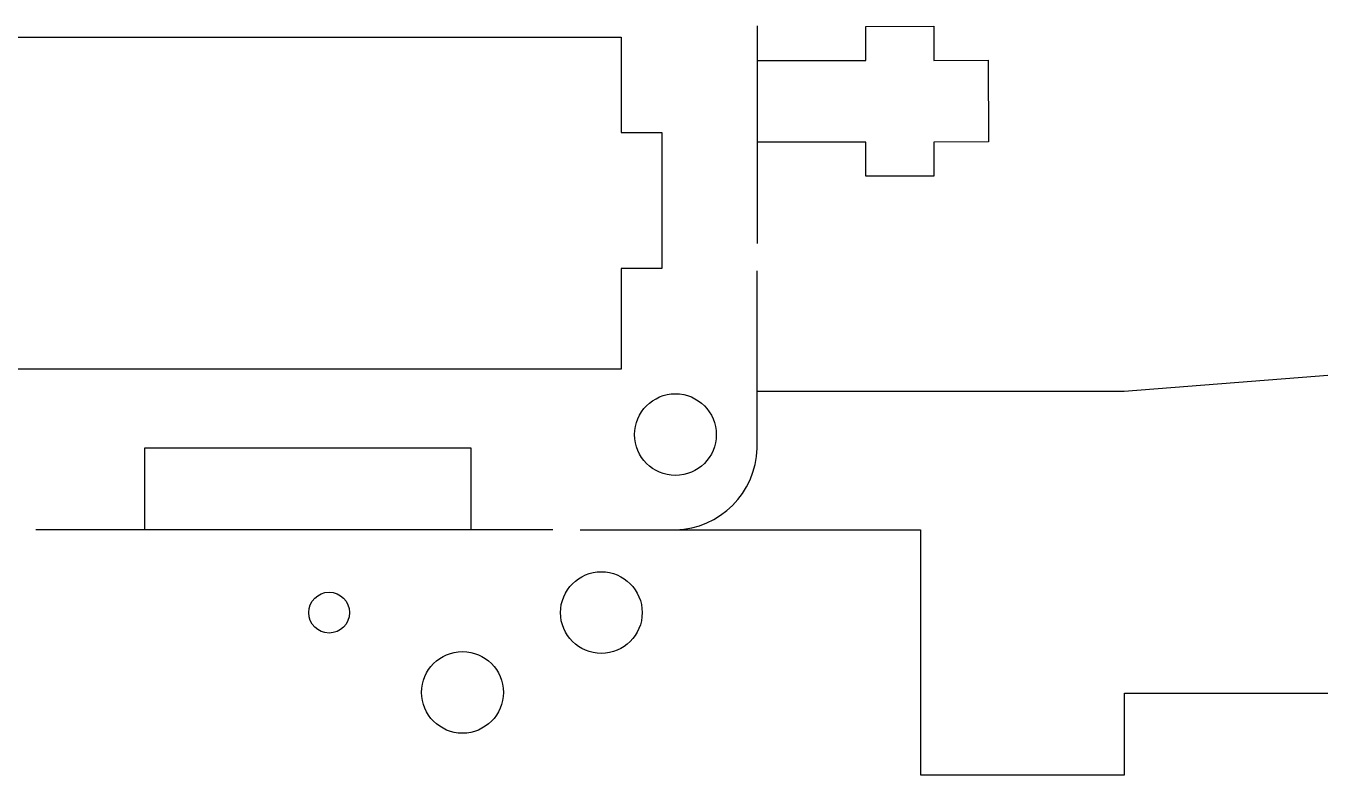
# Model space of a CAD drawing. Header units: millimetres. Extents: x 0 to 300, y 0 to 160.
# Drawn here: x 183.14 to 230.68, y 54.94 to 82.5 of the extents above; entities that cross this region are included whole.
import ezdxf

# ---------------------------------------------------------------- set-up
doc = ezdxf.new("R2010")
doc.units = ezdxf.units.MM
doc.header["$MEASUREMENT"] = 0
doc.layers.add('Layer 1', color=1, linetype='Continuous', true_color=0xff0000)

msp = doc.modelspace()

# ---------------------------------------------------------------- linework, layer by layer
at = {"layer": 'Layer 1'}
for p, q in [((210, 82.5), (210, 74.5)), ((202.5, 63.987), (183.5, 63.987))]:
    msp.add_line(p, q, dxfattribs=at)
for points in [[(209.998, 81.229), (213.998, 81.232), (213.997, 82.482), (216.489, 82.484), (216.49, 81.234), (218.49, 81.236), (218.493, 78.236), (216.493, 78.234), (216.494, 76.984), (213.994, 76.982), (213.993, 78.232), (210, 78.229)], [(199.5, 63.987), (199.5, 66.987), (187.5, 66.987), (187.5, 63.987)], [(203.5, 63.987), (215.999, 63.987), (215.999, 54.987), (223.499, 54.987), (223.499, 57.987), (233.499, 57.987), (233.499, 54.987), (244.499, 54.987), (244.499, 50.987), (243.199, 50.987), (243.199, 48.487), (244.499, 48.487), (244.499, 46.987), (247.499, 46.987), (247.499, 48.487), (248.799, 48.487), (248.799, 50.987), (247.499, 50.987), (247.499, 54.987), (258.499, 54.987), (258.499, 57.987)]]:
    msp.add_lwpolyline(points, dxfattribs=at)
msp.add_lwpolyline([(205, 78.589), (206.5, 78.589), (206.5, 73.589), (205, 73.589), (205, 69.889), (182.2, 69.889), (182.2, 82.089), (205, 82.089)], close=True, dxfattribs=at)
for points in [[(210, 69.08), (223.488, 69.08), (237.518, 70.179, 0.338538), (243.031, 76.055, 0.165469), (241.85, 79.735)], [(207, 63.987, 0.398956), (210, 66.982), (210, 73.5)]]:
    msp.add_lwpolyline(points, format="xyb", dxfattribs=at)
for centre, radius in [((207, 67.486), 1.5), ((204.277, 60.947), 1.5), ((194.277, 60.947), 0.75), ((199.177, 58.017), 1.5)]:
    msp.add_circle(centre, radius, dxfattribs=at)

doc.saveas('drawing.dxf')
